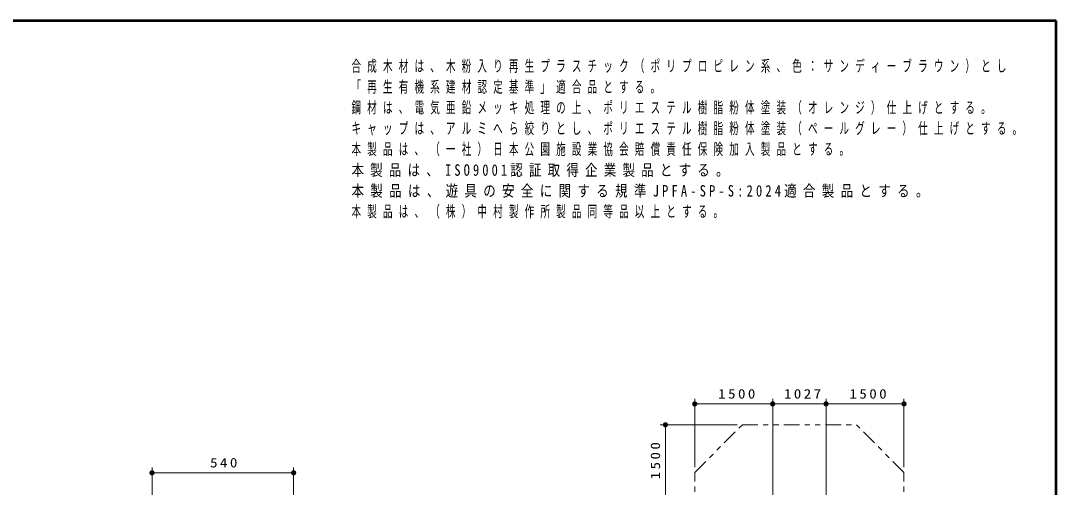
# Model space of a CAD drawing. Units: millimetres on the paper, scale 1:20, with parts at other scales. Extents: x -365 to 0, y -5 to 257.
# Drawn here: x -199.3 to 0, y 167.2 to 257 of the extents above; entities that cross this region are included whole.
import ezdxf

# ---------------------------------------------------------------- set-up
doc = ezdxf.new("R2010")
doc.units = ezdxf.units.MM
doc.linetypes.add('USER3', pattern=[8, 3, -1, 1, -1, 1, -1])
doc.layers.add('LY_1', color=7, linetype='Continuous', lineweight=25)
doc.layers.add('LY_8', color=7, linetype='Continuous', lineweight=13)
doc.styles.add('ＭＳ ゴシック', font='')
doc.styles.get('ＭＳ ゴシック').set_extended_font_data('MS Gothic')

# ---------------------------------------------------------------- blocks, each defined once
blk = doc.blocks.new('filled_dot')
at = {"color": 0, "linetype": 'Continuous', "lineweight": -2, "const_width": 1.25}
blk.add_lwpolyline([(-0.625, 0, 1), (0.625, 0, 1)], format="xyb", close=True, dxfattribs=at)

msp = doc.modelspace()

# ---------------------------------------------------------------- linework, layer by layer
at = {"layer": 'LY_1', "lineweight": 13}
for p, q in [((-69.581, 171.073), (-69.581, 184.25)), ((-54.581, 164.596), (-54.581, 184.25)), ((-44.311, 164.596), (-44.311, 184.25)), ((-29.311, 171.073), (-29.311, 184.25)), ((-69.581, 183.25), (-54.581, 183.25)), ((-54.581, 183.25), (-44.311, 183.25)), ((-44.311, 183.25), (-29.311, 183.25)), ((-61.423, 179.231), (-76.223, 179.231)), ((-75.223, 164.231), (-75.223, 179.231)), ((-174.036, 103.179), (-174.036, 170.996)), ((-174.036, 169.996), (-146.785, 169.996)), ((-146.785, 159.413), (-146.785, 170.996))]:
    msp.add_line(p, q, dxfattribs=at)
at = {"layer": 'LY_1', "linetype": 'USER3', "lineweight": 13}
for p, q in [((-69.581, 170.073), (-60.423, 179.231)), ((-60.423, 179.231), (-38.47, 179.231)), ((-29.311, 170.073), (-38.47, 179.231)), ((-69.581, 152.34), (-69.581, 170.073)), ((-29.311, 152.34), (-29.311, 170.073))]:
    msp.add_line(p, q, dxfattribs=at)
at = {"layer": 'LY_8', "lineweight": 50}
for p, q in [((0, 257), (-365, 257)), ((0, 0), (0, 257))]:
    msp.add_line(p, q, dxfattribs=at)

# ---------------------------------------------------------------- block references
at = {"layer": 'LY_1', "lineweight": 13, "xscale": 0.4, "yscale": 0.4}
for p in [(-69.581, 183.25), (-54.581, 183.25), (-44.311, 183.25), (-174.036, 169.996)]:
    msp.add_blockref('filled_dot', p, dxfattribs=at)
for p, rotation in [((-54.581, 183.25), 180), ((-44.311, 183.25), 180), ((-29.311, 183.25), 180), ((-75.223, 179.231), 270), ((-146.785, 169.996), 180)]:
    msp.add_blockref('filled_dot', p, dxfattribs=dict(at, rotation=rotation))

# ---------------------------------------------------------------- texts
at = {"layer": 'LY_1', "style": 'ＭＳ ゴシック'}
for s, insert, char_height, attachment_point in [('\\T1.64;\\W0.6;合成木材は、木粉入り再生プラスチック（ポリプロピレン系、色：サンディーブラウン）とし', (-135.645, 246.915), 2.199, 7), ('\\T1.64;\\W0.6;「再生有機系建材認定基準」適合品とする。', (-135.645, 242.915), 2.199, 7), ('\\T1.64;\\W0.6;鋼材は、電気亜鉛メッキ処理の上、ポリエステル樹脂粉体塗装（オレンジ）仕上げとする。', (-135.645, 238.915), 2.199, 7), ('\\T1.64;\\W0.6;キャップは、アルミへら絞りとし、ポリエステル樹脂粉体塗装（ペールグレー）仕上げとする。', (-135.645, 234.915), 2.199, 7), ('\\T1.64;\\W0.6;本製品は、（一社）日本公園施設業協会賠償責任保険加入製品とする。', (-135.645, 230.915), 2.199, 7), ('\\T1.5;\\W0.8;本製品は、ISO9001認証取得企業製品とする。', (-135.645, 226.915), 2.199, 7), ('\\T1.51;\\W0.8;本製品は、遊具の安全に関する規準JPFA-SP-S:2024適合製品とする。', (-135.645, 222.915), 2.199, 7), ('\\T1.64;\\W0.6;本製品は、（株）中村製作所製品同等品以上とする。', (-135.645, 218.915), 2.199, 7), ('\\T1.33;\\W1.15;1500', (-61.26, 184.25), 1.833, 8), ('\\T1.33;\\W1.15;1027', (-48.6, 184.25), 1.833, 8), ('\\T1.33;\\W1.15;1500', (-35.99, 184.25), 1.833, 8), ('\\T1.33;\\W1.15;540', (-159.995, 170.996), 1.833, 8)]:
    msp.add_mtext(s, dxfattribs=dict(at, insert=insert, char_height=char_height, attachment_point=attachment_point))
at = {"layer": 'LY_1', "insert": (-76.223, 172.552), "char_height": 1.833, "attachment_point": 8, "rotation": 90, "style": 'ＭＳ ゴシック'}
msp.add_mtext('\\T1.33;\\W1.15;1500', dxfattribs=at)

doc.saveas('drawing.dxf')
